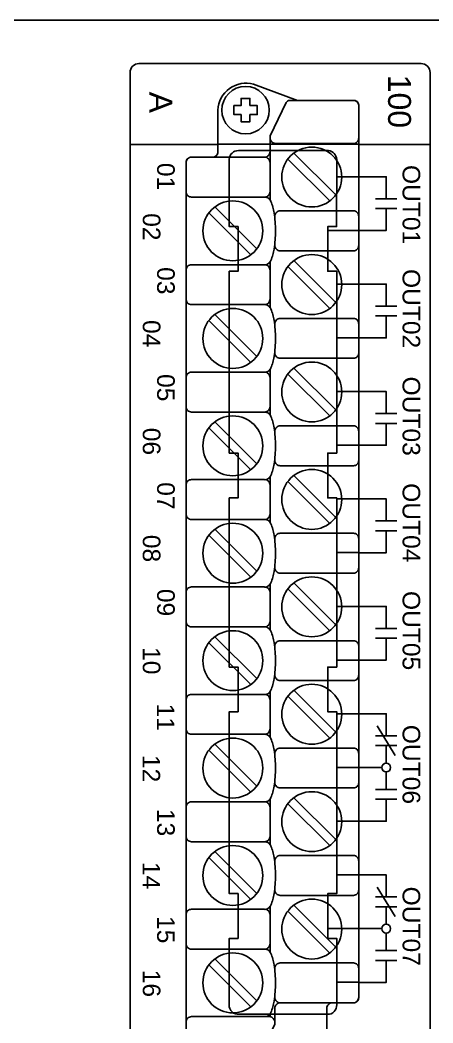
# Model space of a CAD drawing. Extents: x 3 to 47, y 1 to 34.4.
# Drawn here: x 12.82 to 15.12, y 14.26 to 19.86 of the extents above; entities that cross this region are included whole.
import ezdxf

# ---------------------------------------------------------------- set-up
doc = ezdxf.new("R2010")
doc.units = 0
doc.header["$MEASUREMENT"] = 0
for name, color, linetype in [('2_1__X__NONE', 7, 'CONTINUOUS'), ('2_2__8___7__12_VDC_INPUTS_', 7, 'CONTINUOUS'), ('2_3__A___2__125_VDC____5__', 7, 'CONTINUOUS'), ('2_4__B___2__48_VDC____5__1', 7, 'CONTINUOUS'), ('2_5__C___2__220_VDC____5__', 7, 'CONTINUOUS'), ('5_0____DWG', 7, 'CONTINUOUS')]:
    doc.layers.add(name, color=color, linetype=linetype)
doc.styles.add('ARIAL', font='arial.ttf')

msp = doc.modelspace()

# ---------------------------------------------------------------- linework, layer by layer
at = {"layer": '2_1__X__NONE'}
for points in [[(13.9239, 19.1696), (14.7099, 19.1696)], [(14.7099, 18.9887), (14.5865, 18.9887)], [(14.5362, 18.6887), (14.7099, 18.6887)], [(14.7099, 18.3887), (14.5865, 18.3887)], [(14.7099, 18.0887), (14.5865, 18.0887)], [(14.7099, 17.7887), (14.5865, 17.7887)], [(14.7099, 17.4887), (14.5865, 17.4887)], [(14.7099, 17.1887), (14.5865, 17.1887)], [(14.7099, 16.8887), (14.5865, 16.8887)], [(14.7099, 16.5887), (14.5865, 16.5887)], [(14.7099, 16.2887), (14.5865, 16.2887)], [(14.7099, 15.9887), (14.5865, 15.9887)], [(14.7099, 15.6886), (14.5865, 15.6886)], [(14.7099, 15.3887), (14.5865, 15.3887)], [(14.7099, 15.0887), (14.5865, 15.0887)], [(14.5362, 14.7887), (14.7098, 14.7887)], [(14.7099, 14.4887), (14.5865, 14.4887)]]:
    msp.add_lwpolyline(points, dxfattribs=at)
msp.add_lwpolyline([(14.038, 19.1344), (14.5399, 19.1343, -0.385662), (14.5864, 19.085), (14.5863, 18.7102), (14.5363, 18.7102), (14.5362, 18.4602), (14.5865, 18.4601), (14.5865, 17.4446), (14.5362, 17.4446), (14.5362, 17.1944), (14.5865, 17.1944), (14.5865, 16.2498), (14.5362, 16.2498), (14.5362, 15.9996), (14.5864, 15.9996), (14.5865, 14.984), (14.5362, 14.984), (14.5362, 14.734), (14.5865, 14.734), (14.5865, 14.3631, -0.439503), (14.5345, 14.3098), (14.0429, 14.3098, -0.46288), (13.9863, 14.3632), (13.9863, 14.734), (14.036, 14.734), (14.036, 14.984), (13.9864, 14.984), (13.9863, 15.9996), (14.0359, 15.9996), (14.0359, 16.2498), (13.9863, 16.2498), (13.9863, 17.1944), (14.036, 17.1944), (14.036, 17.4446), (13.9863, 17.4446), (13.9863, 18.4602), (14.036, 18.4602), (14.036, 18.7102), (13.9863, 18.7102), (13.9864, 19.0863, -0.406493)], format="xyb", close=True, dxfattribs=at)
at = {"layer": '2_2__8___7__12_VDC_INPUTS_'}
for points in [[(13.7755, 19.0976, 0.414213), (13.7455, 19.0676), (13.7454, 14.0858, 0.414214), (13.7754, 14.0558), (14.0885, 14.0558), (14.3332, 13.9649, 0.480048), (14.5314, 14.1099), (14.5314, 14.3441, -0.414214), (14.5614, 14.3741), (14.6796, 14.3741, 0.414212), (14.7096, 14.4041), (14.7096, 14.4041), (14.7097, 19.3852, 0.414215), (14.6797, 19.4152), (14.3668, 19.4151), (14.122, 19.506, 0.47859), (13.9235, 19.361), (13.9235, 19.1276, -0.414214), (13.8935, 19.0976)], [(14.2142, 18.8582), (14.2142, 19.2164), (14.304, 19.4023, -0.241986), (14.3239, 19.4151), (14.6796, 19.4152, -0.422157), (14.7095, 19.3885), (14.7096, 19.2042, -0.414214), (14.6796, 19.1742), (14.2425, 19.1742, -0.390527), (14.2142, 19.2042)], [(14.2142, 19.1276, -0.414214), (14.1842, 19.0976)], [(14.2142, 18.9047, -0.414214), (14.1842, 18.8747), (13.7755, 18.8747, -0.414214), (13.7455, 18.9047), (13.7455, 19.0676, -0.414214), (13.7755, 19.0976), (14.1842, 19.0976, -0.414214), (14.2142, 19.0676)], [(14.1842, 18.4968, 0.191033), (14.2081, 18.5053, 0.081668), (14.2183, 18.521, 0.0591), (14.2376, 18.5847, 0.034646), (14.2447, 18.6862, 0.03436), (14.2376, 18.7869, 0.0591), (14.2183, 18.8506, 0.081668), (14.2081, 18.8662, 0.191033), (14.1842, 18.8747)], [(14.2409, 18.7599), (14.2409, 18.7677, -0.414214), (14.2709, 18.7977), (14.6796, 18.7977, -0.414214), (14.7096, 18.7677), (14.7096, 18.6049, -0.414214), (14.6796, 18.5749), (14.2709, 18.5749, -0.414214), (14.2409, 18.6049), (14.2409, 18.6117)], [(14.2142, 18.304, -0.414214), (14.1842, 18.274), (13.7755, 18.274, -0.414214), (13.7455, 18.304), (13.7455, 18.4668, -0.414214), (13.7755, 18.4968), (14.1842, 18.4968, -0.414214), (14.2142, 18.4668)], [(14.1842, 17.8961, 0.191033), (14.2081, 17.9046, 0.081668), (14.2183, 17.9202, 0.0591), (14.2376, 17.9839, 0.034646), (14.2447, 18.0854, 0.03436), (14.2376, 18.1861, 0.0591), (14.2183, 18.2498, 0.081668), (14.2081, 18.2655, 0.191033), (14.1842, 18.274)], [(14.2409, 18.1591), (14.2409, 18.167, -0.414214), (14.2709, 18.197), (14.6796, 18.197, -0.414214), (14.7096, 18.167), (14.7096, 18.0041, -0.414214), (14.6796, 17.9741), (14.2709, 17.9741, -0.414214), (14.2409, 18.0041), (14.2409, 18.011)], [(14.2142, 17.704, -0.414214), (14.1842, 17.674), (13.7755, 17.674, -0.414214), (13.7455, 17.704), (13.7455, 17.8668, -0.414214), (13.7755, 17.8968), (14.1842, 17.8968, -0.414214), (14.2142, 17.8668)], [(14.1842, 17.2961, 0.191033), (14.2081, 17.3046, 0.081668), (14.2183, 17.3202, 0.0591), (14.2376, 17.3839, 0.034646), (14.2447, 17.4854, 0.03436), (14.2376, 17.5861, 0.0591), (14.2183, 17.6498, 0.081668), (14.2081, 17.6655, 0.191033), (14.1842, 17.674)], [(14.2409, 17.5591), (14.2409, 17.567, -0.414214), (14.2709, 17.597), (14.6796, 17.597, -0.414214), (14.7096, 17.567), (14.7096, 17.4041, -0.414214), (14.6796, 17.3741), (14.2709, 17.3741, -0.414214), (14.2409, 17.4041), (14.2409, 17.4109)], [(14.2142, 17.104, -0.414214), (14.1842, 17.074), (13.7755, 17.074, -0.414214), (13.7455, 17.104), (13.7455, 17.2668, -0.414214), (13.7755, 17.2968), (14.1842, 17.2968, -0.414214), (14.2142, 17.2668)], [(14.1842, 16.6961, 0.191033), (14.2081, 16.7046, 0.081668), (14.2183, 16.7202, 0.0591), (14.2376, 16.7839, 0.034646), (14.2447, 16.8854, 0.03436), (14.2376, 16.9861, 0.0591), (14.2183, 17.0498, 0.081668), (14.2081, 17.0655, 0.191033), (14.1842, 17.074)], [(14.2409, 16.9591), (14.2409, 16.967, -0.414214), (14.2709, 16.997), (14.6796, 16.997, -0.414214), (14.7096, 16.967), (14.7096, 16.8041, -0.414214), (14.6796, 16.7741), (14.2709, 16.7741, -0.414214), (14.2409, 16.8041), (14.2409, 16.8109)], [(14.2142, 16.504, -0.414214), (14.1842, 16.474), (13.7755, 16.474, -0.414214), (13.7455, 16.504), (13.7455, 16.6668, -0.414214), (13.7755, 16.6968), (14.1842, 16.6968, -0.414214), (14.2142, 16.6668)], [(14.1842, 16.096, 0.191033), (14.2081, 16.1046, 0.081668), (14.2183, 16.1202, 0.0591), (14.2376, 16.1839, 0.034646), (14.2447, 16.2854, 0.03436), (14.2376, 16.3861, 0.0591), (14.2183, 16.4498, 0.081668), (14.2081, 16.4655, 0.191033), (14.1842, 16.474)], [(14.2409, 16.3591), (14.2409, 16.367, -0.414214), (14.2709, 16.397), (14.6796, 16.397, -0.414214), (14.7096, 16.367), (14.7096, 16.2041, -0.414214), (14.6796, 16.1741), (14.2709, 16.1741, -0.414214), (14.2409, 16.2041), (14.2409, 16.2109)], [(14.2142, 15.904, -0.414214), (14.1842, 15.874), (13.7755, 15.874, -0.414214), (13.7455, 15.904), (13.7455, 16.0668, -0.414214), (13.7755, 16.0968), (14.1842, 16.0968, -0.414214), (14.2142, 16.0668)], [(14.1842, 15.496, 0.191033), (14.2081, 15.5046, 0.081668), (14.2183, 15.5202, 0.0591), (14.2376, 15.5839, 0.034646), (14.2447, 15.6854, 0.03436), (14.2376, 15.7861, 0.0591), (14.2183, 15.8498, 0.081668), (14.2081, 15.8654, 0.191033), (14.1842, 15.874)], [(14.2409, 15.7591), (14.2409, 15.767, -0.414214), (14.2709, 15.797), (14.6796, 15.797, -0.414214), (14.7096, 15.767), (14.7096, 15.6041, -0.414214), (14.6796, 15.5741), (14.2709, 15.5741, -0.414214), (14.2409, 15.6041), (14.2409, 15.6109)], [(14.2142, 15.304, -0.414214), (14.1842, 15.274), (13.7755, 15.274, -0.414214), (13.7455, 15.304), (13.7455, 15.4668, -0.414214), (13.7755, 15.4968), (14.1842, 15.4968, -0.414214), (14.2142, 15.4668)], [(14.1842, 14.896, 0.191033), (14.2081, 14.9046, 0.081668), (14.2183, 14.9202, 0.0591), (14.2376, 14.9839, 0.034646), (14.2447, 15.0854, 0.03436), (14.2376, 15.1861, 0.0591), (14.2183, 15.2498, 0.081668), (14.2081, 15.2654, 0.191033), (14.1842, 15.274)], [(14.2409, 15.1591), (14.2409, 15.167, -0.414214), (14.2709, 15.197), (14.6796, 15.197, -0.414214), (14.7096, 15.167), (14.7096, 15.0041, -0.414214), (14.6796, 14.9741), (14.2709, 14.9741, -0.414214), (14.2409, 15.0041), (14.2409, 15.0109)], [(14.2142, 14.704, -0.414214), (14.1842, 14.674), (13.7755, 14.674, -0.414214), (13.7455, 14.704), (13.7455, 14.8668, -0.414214), (13.7755, 14.8968), (14.1842, 14.8968, -0.414214), (14.2142, 14.8668)], [(14.1927, 14.2968, 0.127742), (14.2081, 14.3045, 0.081668), (14.2183, 14.3202, 0.0591), (14.2376, 14.3839, 0.034646), (14.2447, 14.4854, 0.03436), (14.2376, 14.5861, 0.0591), (14.2183, 14.6498, 0.081668), (14.2081, 14.6654, 0.191033), (14.1842, 14.6739)], [(14.2409, 14.5591), (14.2409, 14.5669, -0.414214), (14.2709, 14.5969), (14.6796, 14.5969, -0.414214), (14.7096, 14.5669), (14.7096, 14.4041, -0.414214), (14.6796, 14.3741), (14.2709, 14.3741, -0.414214), (14.2409, 14.4041), (14.2409, 14.4109)], [(14.2408, 14.2668), (14.2407, 14.3441, -0.414214), (14.2707, 14.3741)]]:
    msp.add_lwpolyline(points, format="xyb", dxfattribs=at)
msp.add_lwpolyline([(14.1024, 19.3855), (14.1427, 19.3855), (14.1427, 19.3356), (14.1024, 19.3356), (14.1024, 19.2955), (14.0525, 19.2955), (14.0525, 19.3356), (14.0125, 19.3356), (14.0125, 19.3855), (14.0525, 19.3855), (14.0525, 19.4257), (14.1024, 19.4257)], close=True, dxfattribs=at)
for points in [[(14.5813, 18.8865), (14.3471, 19.1206)], [(14.5478, 18.853), (14.3137, 19.0872)], [(14.1068, 18.5524), (13.8727, 18.7866)], [(14.1403, 18.5858), (13.9061, 18.82)], [(14.2142, 18.2575), (14.2142, 18.5134)], [(14.5813, 18.2857), (14.3471, 18.5199)], [(14.5478, 18.2523), (14.3137, 18.4865)], [(14.1403, 17.9851), (13.9061, 18.2192)], [(14.1068, 17.9516), (13.8727, 18.1858)], [(14.2142, 17.9126), (14.2142, 17.6575)], [(14.5478, 17.6523), (14.3137, 17.8865)], [(14.5813, 17.6857), (14.3471, 17.9199)], [(14.1403, 17.385), (13.9061, 17.6192)], [(14.1068, 17.3516), (13.8727, 17.5858)], [(14.2142, 17.3126), (14.2142, 17.0574)], [(14.5813, 17.0857), (14.3471, 17.3199)], [(14.5478, 17.0523), (14.3137, 17.2864)], [(14.1068, 16.7516), (13.8727, 16.9858)], [(14.1403, 16.785), (13.9061, 17.0192)], [(14.2142, 16.7126), (14.2142, 16.4574)], [(14.5813, 16.4857), (14.3471, 16.7199)], [(14.5478, 16.4523), (14.3137, 16.6864)], [(14.1403, 16.185), (13.9061, 16.4192)], [(14.1068, 16.1516), (13.8727, 16.3858)], [(14.2142, 16.1126), (14.2142, 15.8574)], [(14.5478, 15.8523), (14.3137, 16.0864)], [(14.5813, 15.8857), (14.3471, 16.1199)], [(14.1403, 15.585), (13.9061, 15.8192)], [(14.1068, 15.5516), (13.8727, 15.7858)], [(14.5813, 15.2857), (14.3471, 15.5199)], [(14.2142, 15.5126), (14.2142, 15.2574)], [(14.5478, 15.2523), (14.3137, 15.4864)], [(14.1068, 14.9516), (13.8727, 15.1858)], [(14.1403, 14.985), (13.9061, 15.2192)], [(14.2142, 14.9126), (14.2142, 14.6574)], [(14.5813, 14.6857), (14.3471, 14.9199)], [(14.5478, 14.6523), (14.3137, 14.8864)], [(14.1068, 14.3516), (13.8727, 14.5858)], [(14.1403, 14.385), (13.9061, 14.6192)], [(14.2149, 14.2965), (14.2149, 14.3136)]]:
    msp.add_lwpolyline(points, dxfattribs=at)
msp.add_lwpolyline([(13.7456, 14.0824), (13.7454, 14.2668, -0.414214), (13.7754, 14.2968), (14.2125, 14.2968, -0.390527), (14.2408, 14.2668), (14.2408, 14.2545), (14.1511, 14.0686, -0.241514), (14.1311, 14.0558), (13.7754, 14.0558, -0.422157)], format="xyb", close=True, dxfattribs=at)
for centre, radius in [((14.0776, 19.3606), 0.1324), ((14.4475, 18.9868), 0.1673), ((14.0065, 18.6862), 0.1673), ((14.4475, 18.3861), 0.1673), ((14.0065, 18.0854), 0.1673), ((14.4475, 17.7861), 0.1673), ((14.0065, 17.4854), 0.1673), ((14.4475, 17.1861), 0.1673), ((14.0065, 16.8854), 0.1673), ((14.4475, 16.5861), 0.1673), ((14.0065, 16.2854), 0.1673), ((14.4475, 15.9861), 0.1673), ((14.0065, 15.6854), 0.1673), ((14.4475, 15.3861), 0.1673), ((14.0065, 15.0854), 0.1673), ((14.4475, 14.7861), 0.1673), ((14.0065, 14.4854), 0.1673)]:
    msp.add_circle(centre, radius, dxfattribs=at)
at = {"layer": '2_3__A___2__125_VDC____5__'}
for points in [[(13.7755, 19.0976, 0.414213), (13.7455, 19.0676), (13.7454, 14.0858, 0.414214), (13.7754, 14.0558), (14.0885, 14.0558), (14.3332, 13.9649, 0.480048), (14.5314, 14.1099), (14.5314, 14.3441, -0.414214), (14.5614, 14.3741), (14.6796, 14.3741, 0.414212), (14.7096, 14.4041), (14.7096, 14.4041), (14.7097, 19.3852, 0.414215), (14.6797, 19.4152), (14.3668, 19.4151), (14.122, 19.506, 0.47859), (13.9235, 19.361), (13.9235, 19.1276, -0.414214), (13.8935, 19.0976)], [(14.2142, 18.8582), (14.2142, 19.2164), (14.304, 19.4023, -0.241986), (14.3239, 19.4151), (14.6796, 19.4152, -0.422157), (14.7095, 19.3885), (14.7096, 19.2042, -0.414214), (14.6796, 19.1742), (14.2425, 19.1742, -0.390527), (14.2142, 19.2042)], [(14.2142, 19.1276, -0.414214), (14.1842, 19.0976)], [(14.2142, 18.9047, -0.414214), (14.1842, 18.8747), (13.7755, 18.8747, -0.414214), (13.7455, 18.9047), (13.7455, 19.0676, -0.414214), (13.7755, 19.0976), (14.1842, 19.0976, -0.414214), (14.2142, 19.0676)], [(14.1842, 18.4968, 0.191033), (14.2081, 18.5053, 0.081668), (14.2183, 18.521, 0.0591), (14.2376, 18.5847, 0.034646), (14.2447, 18.6862, 0.03436), (14.2376, 18.7869, 0.0591), (14.2183, 18.8506, 0.081668), (14.2081, 18.8662, 0.191033), (14.1842, 18.8747)], [(14.2409, 18.7599), (14.2409, 18.7677, -0.414214), (14.2709, 18.7977), (14.6796, 18.7977, -0.414214), (14.7096, 18.7677), (14.7096, 18.6049, -0.414214), (14.6796, 18.5749), (14.2709, 18.5749, -0.414214), (14.2409, 18.6049), (14.2409, 18.6117)], [(14.2142, 18.304, -0.414214), (14.1842, 18.274), (13.7755, 18.274, -0.414214), (13.7455, 18.304), (13.7455, 18.4668, -0.414214), (13.7755, 18.4968), (14.1842, 18.4968, -0.414214), (14.2142, 18.4668)], [(14.1842, 17.8961, 0.191033), (14.2081, 17.9046, 0.081668), (14.2183, 17.9202, 0.0591), (14.2376, 17.9839, 0.034646), (14.2447, 18.0854, 0.03436), (14.2376, 18.1861, 0.0591), (14.2183, 18.2498, 0.081668), (14.2081, 18.2655, 0.191033), (14.1842, 18.274)], [(14.2409, 18.1591), (14.2409, 18.167, -0.414214), (14.2709, 18.197), (14.6796, 18.197, -0.414214), (14.7096, 18.167), (14.7096, 18.0041, -0.414214), (14.6796, 17.9741), (14.2709, 17.9741, -0.414214), (14.2409, 18.0041), (14.2409, 18.011)], [(14.2142, 17.704, -0.414214), (14.1842, 17.674), (13.7755, 17.674, -0.414214), (13.7455, 17.704), (13.7455, 17.8668, -0.414214), (13.7755, 17.8968), (14.1842, 17.8968, -0.414214), (14.2142, 17.8668)], [(14.1842, 17.2961, 0.191033), (14.2081, 17.3046, 0.081668), (14.2183, 17.3202, 0.0591), (14.2376, 17.3839, 0.034646), (14.2447, 17.4854, 0.03436), (14.2376, 17.5861, 0.0591), (14.2183, 17.6498, 0.081668), (14.2081, 17.6655, 0.191033), (14.1842, 17.674)], [(14.2409, 17.5591), (14.2409, 17.567, -0.414214), (14.2709, 17.597), (14.6796, 17.597, -0.414214), (14.7096, 17.567), (14.7096, 17.4041, -0.414214), (14.6796, 17.3741), (14.2709, 17.3741, -0.414214), (14.2409, 17.4041), (14.2409, 17.4109)], [(14.2142, 17.104, -0.414214), (14.1842, 17.074), (13.7755, 17.074, -0.414214), (13.7455, 17.104), (13.7455, 17.2668, -0.414214), (13.7755, 17.2968), (14.1842, 17.2968, -0.414214), (14.2142, 17.2668)], [(14.1842, 16.6961, 0.191033), (14.2081, 16.7046, 0.081668), (14.2183, 16.7202, 0.0591), (14.2376, 16.7839, 0.034646), (14.2447, 16.8854, 0.03436), (14.2376, 16.9861, 0.0591), (14.2183, 17.0498, 0.081668), (14.2081, 17.0655, 0.191033), (14.1842, 17.074)], [(14.2409, 16.9591), (14.2409, 16.967, -0.414214), (14.2709, 16.997), (14.6796, 16.997, -0.414214), (14.7096, 16.967), (14.7096, 16.8041, -0.414214), (14.6796, 16.7741), (14.2709, 16.7741, -0.414214), (14.2409, 16.8041), (14.2409, 16.8109)], [(14.2142, 16.504, -0.414214), (14.1842, 16.474), (13.7755, 16.474, -0.414214), (13.7455, 16.504), (13.7455, 16.6668, -0.414214), (13.7755, 16.6968), (14.1842, 16.6968, -0.414214), (14.2142, 16.6668)], [(14.1842, 16.096, 0.191033), (14.2081, 16.1046, 0.081668), (14.2183, 16.1202, 0.0591), (14.2376, 16.1839, 0.034646), (14.2447, 16.2854, 0.03436), (14.2376, 16.3861, 0.0591), (14.2183, 16.4498, 0.081668), (14.2081, 16.4655, 0.191033), (14.1842, 16.474)], [(14.2409, 16.3591), (14.2409, 16.367, -0.414214), (14.2709, 16.397), (14.6796, 16.397, -0.414214), (14.7096, 16.367), (14.7096, 16.2041, -0.414214), (14.6796, 16.1741), (14.2709, 16.1741, -0.414214), (14.2409, 16.2041), (14.2409, 16.2109)], [(14.2142, 15.904, -0.414214), (14.1842, 15.874), (13.7755, 15.874, -0.414214), (13.7455, 15.904), (13.7455, 16.0668, -0.414214), (13.7755, 16.0968), (14.1842, 16.0968, -0.414214), (14.2142, 16.0668)], [(14.1842, 15.496, 0.191033), (14.2081, 15.5046, 0.081668), (14.2183, 15.5202, 0.0591), (14.2376, 15.5839, 0.034646), (14.2447, 15.6854, 0.03436), (14.2376, 15.7861, 0.0591), (14.2183, 15.8498, 0.081668), (14.2081, 15.8654, 0.191033), (14.1842, 15.874)], [(14.2409, 15.7591), (14.2409, 15.767, -0.414214), (14.2709, 15.797), (14.6796, 15.797, -0.414214), (14.7096, 15.767), (14.7096, 15.6041, -0.414214), (14.6796, 15.5741), (14.2709, 15.5741, -0.414214), (14.2409, 15.6041), (14.2409, 15.6109)], [(14.2142, 15.304, -0.414214), (14.1842, 15.274), (13.7755, 15.274, -0.414214), (13.7455, 15.304), (13.7455, 15.4668, -0.414214), (13.7755, 15.4968), (14.1842, 15.4968, -0.414214), (14.2142, 15.4668)], [(14.1842, 14.896, 0.191033), (14.2081, 14.9046, 0.081668), (14.2183, 14.9202, 0.0591), (14.2376, 14.9839, 0.034646), (14.2447, 15.0854, 0.03436), (14.2376, 15.1861, 0.0591), (14.2183, 15.2498, 0.081668), (14.2081, 15.2654, 0.191033), (14.1842, 15.274)], [(14.2409, 15.1591), (14.2409, 15.167, -0.414214), (14.2709, 15.197), (14.6796, 15.197, -0.414214), (14.7096, 15.167), (14.7096, 15.0041, -0.414214), (14.6796, 14.9741), (14.2709, 14.9741, -0.414214), (14.2409, 15.0041), (14.2409, 15.0109)], [(14.2142, 14.704, -0.414214), (14.1842, 14.674), (13.7755, 14.674, -0.414214), (13.7455, 14.704), (13.7455, 14.8668, -0.414214), (13.7755, 14.8968), (14.1842, 14.8968, -0.414214), (14.2142, 14.8668)], [(14.1927, 14.2968, 0.127742), (14.2081, 14.3045, 0.081668), (14.2183, 14.3202, 0.0591), (14.2376, 14.3839, 0.034646), (14.2447, 14.4854, 0.03436), (14.2376, 14.5861, 0.0591), (14.2183, 14.6498, 0.081668), (14.2081, 14.6654, 0.191033), (14.1842, 14.6739)], [(14.2409, 14.5591), (14.2409, 14.5669, -0.414214), (14.2709, 14.5969), (14.6796, 14.5969, -0.414214), (14.7096, 14.5669), (14.7096, 14.4041, -0.414214), (14.6796, 14.3741), (14.2709, 14.3741, -0.414214), (14.2409, 14.4041), (14.2409, 14.4109)], [(14.2408, 14.2668), (14.2407, 14.3441, -0.414214), (14.2707, 14.3741)]]:
    msp.add_lwpolyline(points, format="xyb", dxfattribs=at)
msp.add_lwpolyline([(14.1024, 19.3855), (14.1427, 19.3855), (14.1427, 19.3356), (14.1024, 19.3356), (14.1024, 19.2955), (14.0525, 19.2955), (14.0525, 19.3356), (14.0125, 19.3356), (14.0125, 19.3855), (14.0525, 19.3855), (14.0525, 19.4257), (14.1024, 19.4257)], close=True, dxfattribs=at)
for points in [[(14.5813, 18.8865), (14.3471, 19.1206)], [(14.5478, 18.853), (14.3137, 19.0872)], [(14.1068, 18.5524), (13.8727, 18.7866)], [(14.1403, 18.5858), (13.9061, 18.82)], [(14.2142, 18.2575), (14.2142, 18.5134)], [(14.5813, 18.2857), (14.3471, 18.5199)], [(14.5478, 18.2523), (14.3137, 18.4865)], [(14.1403, 17.9851), (13.9061, 18.2192)], [(14.1068, 17.9516), (13.8727, 18.1858)], [(14.2142, 17.9126), (14.2142, 17.6575)], [(14.5478, 17.6523), (14.3137, 17.8865)], [(14.5813, 17.6857), (14.3471, 17.9199)], [(14.1403, 17.385), (13.9061, 17.6192)], [(14.1068, 17.3516), (13.8727, 17.5858)], [(14.2142, 17.3126), (14.2142, 17.0574)], [(14.5813, 17.0857), (14.3471, 17.3199)], [(14.5478, 17.0523), (14.3137, 17.2864)], [(14.1068, 16.7516), (13.8727, 16.9858)], [(14.1403, 16.785), (13.9061, 17.0192)], [(14.2142, 16.7126), (14.2142, 16.4574)], [(14.5813, 16.4857), (14.3471, 16.7199)], [(14.5478, 16.4523), (14.3137, 16.6864)], [(14.1403, 16.185), (13.9061, 16.4192)], [(14.1068, 16.1516), (13.8727, 16.3858)], [(14.2142, 16.1126), (14.2142, 15.8574)], [(14.5478, 15.8523), (14.3137, 16.0864)], [(14.5813, 15.8857), (14.3471, 16.1199)], [(14.1403, 15.585), (13.9061, 15.8192)], [(14.1068, 15.5516), (13.8727, 15.7858)], [(14.5813, 15.2857), (14.3471, 15.5199)], [(14.2142, 15.5126), (14.2142, 15.2574)], [(14.5478, 15.2523), (14.3137, 15.4864)], [(14.1068, 14.9516), (13.8727, 15.1858)], [(14.1403, 14.985), (13.9061, 15.2192)], [(14.2142, 14.9126), (14.2142, 14.6574)], [(14.5813, 14.6857), (14.3471, 14.9199)], [(14.5478, 14.6523), (14.3137, 14.8864)], [(14.1068, 14.3516), (13.8727, 14.5858)], [(14.1403, 14.385), (13.9061, 14.6192)], [(14.2149, 14.2965), (14.2149, 14.3136)]]:
    msp.add_lwpolyline(points, dxfattribs=at)
msp.add_lwpolyline([(13.7456, 14.0824), (13.7454, 14.2668, -0.414214), (13.7754, 14.2968), (14.2125, 14.2968, -0.390527), (14.2408, 14.2668), (14.2408, 14.2545), (14.1511, 14.0686, -0.241514), (14.1311, 14.0558), (13.7754, 14.0558, -0.422157)], format="xyb", close=True, dxfattribs=at)
for centre, radius in [((14.0776, 19.3606), 0.1324), ((14.4475, 18.9868), 0.1673), ((14.0065, 18.6862), 0.1673), ((14.4475, 18.3861), 0.1673), ((14.0065, 18.0854), 0.1673), ((14.4475, 17.7861), 0.1673), ((14.0065, 17.4854), 0.1673), ((14.4475, 17.1861), 0.1673), ((14.0065, 16.8854), 0.1673), ((14.4475, 16.5861), 0.1673), ((14.0065, 16.2854), 0.1673), ((14.4475, 15.9861), 0.1673), ((14.0065, 15.6854), 0.1673), ((14.4475, 15.3861), 0.1673), ((14.0065, 15.0854), 0.1673), ((14.4475, 14.7861), 0.1673), ((14.0065, 14.4854), 0.1673)]:
    msp.add_circle(centre, radius, dxfattribs=at)
at = {"layer": '2_4__B___2__48_VDC____5__1'}
for points in [[(13.7755, 19.0976, 0.414213), (13.7455, 19.0676), (13.7454, 14.0858, 0.414214), (13.7754, 14.0558), (14.0885, 14.0558), (14.3332, 13.9649, 0.480048), (14.5314, 14.1099), (14.5314, 14.3441, -0.414214), (14.5614, 14.3741), (14.6796, 14.3741, 0.414212), (14.7096, 14.4041), (14.7096, 14.4041), (14.7097, 19.3852, 0.414215), (14.6797, 19.4152), (14.3668, 19.4151), (14.122, 19.506, 0.47859), (13.9235, 19.361), (13.9235, 19.1276, -0.414214), (13.8935, 19.0976)], [(14.2142, 18.8582), (14.2142, 19.2164), (14.304, 19.4023, -0.241986), (14.3239, 19.4151), (14.6796, 19.4152, -0.422157), (14.7095, 19.3885), (14.7096, 19.2042, -0.414214), (14.6796, 19.1742), (14.2425, 19.1742, -0.390527), (14.2142, 19.2042)], [(14.2142, 19.1276, -0.414214), (14.1842, 19.0976)], [(14.2142, 18.9047, -0.414214), (14.1842, 18.8747), (13.7755, 18.8747, -0.414214), (13.7455, 18.9047), (13.7455, 19.0676, -0.414214), (13.7755, 19.0976), (14.1842, 19.0976, -0.414214), (14.2142, 19.0676)], [(14.1842, 18.4968, 0.191033), (14.2081, 18.5053, 0.081668), (14.2183, 18.521, 0.0591), (14.2376, 18.5847, 0.034646), (14.2447, 18.6862, 0.03436), (14.2376, 18.7869, 0.0591), (14.2183, 18.8506, 0.081668), (14.2081, 18.8662, 0.191033), (14.1842, 18.8747)], [(14.2409, 18.7599), (14.2409, 18.7677, -0.414214), (14.2709, 18.7977), (14.6796, 18.7977, -0.414214), (14.7096, 18.7677), (14.7096, 18.6049, -0.414214), (14.6796, 18.5749), (14.2709, 18.5749, -0.414214), (14.2409, 18.6049), (14.2409, 18.6117)], [(14.2142, 18.304, -0.414214), (14.1842, 18.274), (13.7755, 18.274, -0.414214), (13.7455, 18.304), (13.7455, 18.4668, -0.414214), (13.7755, 18.4968), (14.1842, 18.4968, -0.414214), (14.2142, 18.4668)], [(14.1842, 17.8961, 0.191033), (14.2081, 17.9046, 0.081668), (14.2183, 17.9202, 0.0591), (14.2376, 17.9839, 0.034646), (14.2447, 18.0854, 0.03436), (14.2376, 18.1861, 0.0591), (14.2183, 18.2498, 0.081668), (14.2081, 18.2655, 0.191033), (14.1842, 18.274)], [(14.2409, 18.1591), (14.2409, 18.167, -0.414214), (14.2709, 18.197), (14.6796, 18.197, -0.414214), (14.7096, 18.167), (14.7096, 18.0041, -0.414214), (14.6796, 17.9741), (14.2709, 17.9741, -0.414214), (14.2409, 18.0041), (14.2409, 18.011)], [(14.2142, 17.704, -0.414214), (14.1842, 17.674), (13.7755, 17.674, -0.414214), (13.7455, 17.704), (13.7455, 17.8668, -0.414214), (13.7755, 17.8968), (14.1842, 17.8968, -0.414214), (14.2142, 17.8668)], [(14.1842, 17.2961, 0.191033), (14.2081, 17.3046, 0.081668), (14.2183, 17.3202, 0.0591), (14.2376, 17.3839, 0.034646), (14.2447, 17.4854, 0.03436), (14.2376, 17.5861, 0.0591), (14.2183, 17.6498, 0.081668), (14.2081, 17.6655, 0.191033), (14.1842, 17.674)], [(14.2409, 17.5591), (14.2409, 17.567, -0.414214), (14.2709, 17.597), (14.6796, 17.597, -0.414214), (14.7096, 17.567), (14.7096, 17.4041, -0.414214), (14.6796, 17.3741), (14.2709, 17.3741, -0.414214), (14.2409, 17.4041), (14.2409, 17.4109)], [(14.2142, 17.104, -0.414214), (14.1842, 17.074), (13.7755, 17.074, -0.414214), (13.7455, 17.104), (13.7455, 17.2668, -0.414214), (13.7755, 17.2968), (14.1842, 17.2968, -0.414214), (14.2142, 17.2668)], [(14.1842, 16.6961, 0.191033), (14.2081, 16.7046, 0.081668), (14.2183, 16.7202, 0.0591), (14.2376, 16.7839, 0.034646), (14.2447, 16.8854, 0.03436), (14.2376, 16.9861, 0.0591), (14.2183, 17.0498, 0.081668), (14.2081, 17.0655, 0.191033), (14.1842, 17.074)], [(14.2409, 16.9591), (14.2409, 16.967, -0.414214), (14.2709, 16.997), (14.6796, 16.997, -0.414214), (14.7096, 16.967), (14.7096, 16.8041, -0.414214), (14.6796, 16.7741), (14.2709, 16.7741, -0.414214), (14.2409, 16.8041), (14.2409, 16.8109)], [(14.2142, 16.504, -0.414214), (14.1842, 16.474), (13.7755, 16.474, -0.414214), (13.7455, 16.504), (13.7455, 16.6668, -0.414214), (13.7755, 16.6968), (14.1842, 16.6968, -0.414214), (14.2142, 16.6668)], [(14.1842, 16.096, 0.191033), (14.2081, 16.1046, 0.081668), (14.2183, 16.1202, 0.0591), (14.2376, 16.1839, 0.034646), (14.2447, 16.2854, 0.03436), (14.2376, 16.3861, 0.0591), (14.2183, 16.4498, 0.081668), (14.2081, 16.4655, 0.191033), (14.1842, 16.474)], [(14.2409, 16.3591), (14.2409, 16.367, -0.414214), (14.2709, 16.397), (14.6796, 16.397, -0.414214), (14.7096, 16.367), (14.7096, 16.2041, -0.414214), (14.6796, 16.1741), (14.2709, 16.1741, -0.414214), (14.2409, 16.2041), (14.2409, 16.2109)], [(14.2142, 15.904, -0.414214), (14.1842, 15.874), (13.7755, 15.874, -0.414214), (13.7455, 15.904), (13.7455, 16.0668, -0.414214), (13.7755, 16.0968), (14.1842, 16.0968, -0.414214), (14.2142, 16.0668)], [(14.1842, 15.496, 0.191033), (14.2081, 15.5046, 0.081668), (14.2183, 15.5202, 0.0591), (14.2376, 15.5839, 0.034646), (14.2447, 15.6854, 0.03436), (14.2376, 15.7861, 0.0591), (14.2183, 15.8498, 0.081668), (14.2081, 15.8654, 0.191033), (14.1842, 15.874)], [(14.2409, 15.7591), (14.2409, 15.767, -0.414214), (14.2709, 15.797), (14.6796, 15.797, -0.414214), (14.7096, 15.767), (14.7096, 15.6041, -0.414214), (14.6796, 15.5741), (14.2709, 15.5741, -0.414214), (14.2409, 15.6041), (14.2409, 15.6109)], [(14.2142, 15.304, -0.414214), (14.1842, 15.274), (13.7755, 15.274, -0.414214), (13.7455, 15.304), (13.7455, 15.4668, -0.414214), (13.7755, 15.4968), (14.1842, 15.4968, -0.414214), (14.2142, 15.4668)], [(14.1842, 14.896, 0.191033), (14.2081, 14.9046, 0.081668), (14.2183, 14.9202, 0.0591), (14.2376, 14.9839, 0.034646), (14.2447, 15.0854, 0.03436), (14.2376, 15.1861, 0.0591), (14.2183, 15.2498, 0.081668), (14.2081, 15.2654, 0.191033), (14.1842, 15.274)], [(14.2409, 15.1591), (14.2409, 15.167, -0.414214), (14.2709, 15.197), (14.6796, 15.197, -0.414214), (14.7096, 15.167), (14.7096, 15.0041, -0.414214), (14.6796, 14.9741), (14.2709, 14.9741, -0.414214), (14.2409, 15.0041), (14.2409, 15.0109)], [(14.2142, 14.704, -0.414214), (14.1842, 14.674), (13.7755, 14.674, -0.414214), (13.7455, 14.704), (13.7455, 14.8668, -0.414214), (13.7755, 14.8968), (14.1842, 14.8968, -0.414214), (14.2142, 14.8668)], [(14.1927, 14.2968, 0.127742), (14.2081, 14.3045, 0.081668), (14.2183, 14.3202, 0.0591), (14.2376, 14.3839, 0.034646), (14.2447, 14.4854, 0.03436), (14.2376, 14.5861, 0.0591), (14.2183, 14.6498, 0.081668), (14.2081, 14.6654, 0.191033), (14.1842, 14.6739)], [(14.2409, 14.5591), (14.2409, 14.5669, -0.414214), (14.2709, 14.5969), (14.6796, 14.5969, -0.414214), (14.7096, 14.5669), (14.7096, 14.4041, -0.414214), (14.6796, 14.3741), (14.2709, 14.3741, -0.414214), (14.2409, 14.4041), (14.2409, 14.4109)], [(14.2408, 14.2668), (14.2407, 14.3441, -0.414214), (14.2707, 14.3741)]]:
    msp.add_lwpolyline(points, format="xyb", dxfattribs=at)
msp.add_lwpolyline([(14.1024, 19.3855), (14.1427, 19.3855), (14.1427, 19.3356), (14.1024, 19.3356), (14.1024, 19.2955), (14.0525, 19.2955), (14.0525, 19.3356), (14.0125, 19.3356), (14.0125, 19.3855), (14.0525, 19.3855), (14.0525, 19.4257), (14.1024, 19.4257)], close=True, dxfattribs=at)
for points in [[(14.5813, 18.8865), (14.3471, 19.1206)], [(14.5478, 18.853), (14.3137, 19.0872)], [(14.1068, 18.5524), (13.8727, 18.7866)], [(14.1403, 18.5858), (13.9061, 18.82)], [(14.2142, 18.2575), (14.2142, 18.5134)], [(14.5813, 18.2857), (14.3471, 18.5199)], [(14.5478, 18.2523), (14.3137, 18.4865)], [(14.1403, 17.9851), (13.9061, 18.2192)], [(14.1068, 17.9516), (13.8727, 18.1858)], [(14.2142, 17.9126), (14.2142, 17.6575)], [(14.5478, 17.6523), (14.3137, 17.8865)], [(14.5813, 17.6857), (14.3471, 17.9199)], [(14.1403, 17.385), (13.9061, 17.6192)], [(14.1068, 17.3516), (13.8727, 17.5858)], [(14.2142, 17.3126), (14.2142, 17.0574)], [(14.5813, 17.0857), (14.3471, 17.3199)], [(14.5478, 17.0523), (14.3137, 17.2864)], [(14.1068, 16.7516), (13.8727, 16.9858)], [(14.1403, 16.785), (13.9061, 17.0192)], [(14.2142, 16.7126), (14.2142, 16.4574)], [(14.5813, 16.4857), (14.3471, 16.7199)], [(14.5478, 16.4523), (14.3137, 16.6864)], [(14.1403, 16.185), (13.9061, 16.4192)], [(14.1068, 16.1516), (13.8727, 16.3858)], [(14.2142, 16.1126), (14.2142, 15.8574)], [(14.5478, 15.8523), (14.3137, 16.0864)], [(14.5813, 15.8857), (14.3471, 16.1199)], [(14.1403, 15.585), (13.9061, 15.8192)], [(14.1068, 15.5516), (13.8727, 15.7858)], [(14.5813, 15.2857), (14.3471, 15.5199)], [(14.2142, 15.5126), (14.2142, 15.2574)], [(14.5478, 15.2523), (14.3137, 15.4864)], [(14.1068, 14.9516), (13.8727, 15.1858)], [(14.1403, 14.985), (13.9061, 15.2192)], [(14.2142, 14.9126), (14.2142, 14.6574)], [(14.5813, 14.6857), (14.3471, 14.9199)], [(14.5478, 14.6523), (14.3137, 14.8864)], [(14.1068, 14.3516), (13.8727, 14.5858)], [(14.1403, 14.385), (13.9061, 14.6192)], [(14.2149, 14.2965), (14.2149, 14.3136)]]:
    msp.add_lwpolyline(points, dxfattribs=at)
msp.add_lwpolyline([(13.7456, 14.0824), (13.7454, 14.2668, -0.414214), (13.7754, 14.2968), (14.2125, 14.2968, -0.390527), (14.2408, 14.2668), (14.2408, 14.2545), (14.1511, 14.0686, -0.241514), (14.1311, 14.0558), (13.7754, 14.0558, -0.422157)], format="xyb", close=True, dxfattribs=at)
for centre, radius in [((14.0776, 19.3606), 0.1324), ((14.4475, 18.9868), 0.1673), ((14.0065, 18.6862), 0.1673), ((14.4475, 18.3861), 0.1673), ((14.0065, 18.0854), 0.1673), ((14.4475, 17.7861), 0.1673), ((14.0065, 17.4854), 0.1673), ((14.4475, 17.1861), 0.1673), ((14.0065, 16.8854), 0.1673), ((14.4475, 16.5861), 0.1673), ((14.0065, 16.2854), 0.1673), ((14.4475, 15.9861), 0.1673), ((14.0065, 15.6854), 0.1673), ((14.4475, 15.3861), 0.1673), ((14.0065, 15.0854), 0.1673), ((14.4475, 14.7861), 0.1673), ((14.0065, 14.4854), 0.1673)]:
    msp.add_circle(centre, radius, dxfattribs=at)
at = {"layer": '2_5__C___2__220_VDC____5__'}
for points in [[(13.7755, 19.0976, 0.414213), (13.7455, 19.0676), (13.7454, 14.0858, 0.414214), (13.7754, 14.0558), (14.0885, 14.0558), (14.3332, 13.9649, 0.480048), (14.5314, 14.1099), (14.5314, 14.3441, -0.414214), (14.5614, 14.3741), (14.6796, 14.3741, 0.414212), (14.7096, 14.4041), (14.7096, 14.4041), (14.7097, 19.3852, 0.414215), (14.6797, 19.4152), (14.3668, 19.4151), (14.122, 19.506, 0.47859), (13.9235, 19.361), (13.9235, 19.1276, -0.414214), (13.8935, 19.0976)], [(14.2142, 18.8582), (14.2142, 19.2164), (14.304, 19.4023, -0.241986), (14.3239, 19.4151), (14.6796, 19.4152, -0.422157), (14.7095, 19.3885), (14.7096, 19.2042, -0.414214), (14.6796, 19.1742), (14.2425, 19.1742, -0.390527), (14.2142, 19.2042)], [(14.2142, 19.1276, -0.414214), (14.1842, 19.0976)], [(14.2142, 18.9047, -0.414214), (14.1842, 18.8747), (13.7755, 18.8747, -0.414214), (13.7455, 18.9047), (13.7455, 19.0676, -0.414214), (13.7755, 19.0976), (14.1842, 19.0976, -0.414214), (14.2142, 19.0676)], [(14.1842, 18.4968, 0.191033), (14.2081, 18.5053, 0.081668), (14.2183, 18.521, 0.0591), (14.2376, 18.5847, 0.034646), (14.2447, 18.6862, 0.03436), (14.2376, 18.7869, 0.0591), (14.2183, 18.8506, 0.081668), (14.2081, 18.8662, 0.191033), (14.1842, 18.8747)], [(14.2409, 18.7599), (14.2409, 18.7677, -0.414214), (14.2709, 18.7977), (14.6796, 18.7977, -0.414214), (14.7096, 18.7677), (14.7096, 18.6049, -0.414214), (14.6796, 18.5749), (14.2709, 18.5749, -0.414214), (14.2409, 18.6049), (14.2409, 18.6117)], [(14.2142, 18.304, -0.414214), (14.1842, 18.274), (13.7755, 18.274, -0.414214), (13.7455, 18.304), (13.7455, 18.4668, -0.414214), (13.7755, 18.4968), (14.1842, 18.4968, -0.414214), (14.2142, 18.4668)], [(14.1842, 17.8961, 0.191033), (14.2081, 17.9046, 0.081668), (14.2183, 17.9202, 0.0591), (14.2376, 17.9839, 0.034646), (14.2447, 18.0854, 0.03436), (14.2376, 18.1861, 0.0591), (14.2183, 18.2498, 0.081668), (14.2081, 18.2655, 0.191033), (14.1842, 18.274)], [(14.2409, 18.1591), (14.2409, 18.167, -0.414214), (14.2709, 18.197), (14.6796, 18.197, -0.414214), (14.7096, 18.167), (14.7096, 18.0041, -0.414214), (14.6796, 17.9741), (14.2709, 17.9741, -0.414214), (14.2409, 18.0041), (14.2409, 18.011)], [(14.2142, 17.704, -0.414214), (14.1842, 17.674), (13.7755, 17.674, -0.414214), (13.7455, 17.704), (13.7455, 17.8668, -0.414214), (13.7755, 17.8968), (14.1842, 17.8968, -0.414214), (14.2142, 17.8668)], [(14.1842, 17.2961, 0.191033), (14.2081, 17.3046, 0.081668), (14.2183, 17.3202, 0.0591), (14.2376, 17.3839, 0.034646), (14.2447, 17.4854, 0.03436), (14.2376, 17.5861, 0.0591), (14.2183, 17.6498, 0.081668), (14.2081, 17.6655, 0.191033), (14.1842, 17.674)], [(14.2409, 17.5591), (14.2409, 17.567, -0.414214), (14.2709, 17.597), (14.6796, 17.597, -0.414214), (14.7096, 17.567), (14.7096, 17.4041, -0.414214), (14.6796, 17.3741), (14.2709, 17.3741, -0.414214), (14.2409, 17.4041), (14.2409, 17.4109)], [(14.2142, 17.104, -0.414214), (14.1842, 17.074), (13.7755, 17.074, -0.414214), (13.7455, 17.104), (13.7455, 17.2668, -0.414214), (13.7755, 17.2968), (14.1842, 17.2968, -0.414214), (14.2142, 17.2668)], [(14.1842, 16.6961, 0.191033), (14.2081, 16.7046, 0.081668), (14.2183, 16.7202, 0.0591), (14.2376, 16.7839, 0.034646), (14.2447, 16.8854, 0.03436), (14.2376, 16.9861, 0.0591), (14.2183, 17.0498, 0.081668), (14.2081, 17.0655, 0.191033), (14.1842, 17.074)], [(14.2409, 16.9591), (14.2409, 16.967, -0.414214), (14.2709, 16.997), (14.6796, 16.997, -0.414214), (14.7096, 16.967), (14.7096, 16.8041, -0.414214), (14.6796, 16.7741), (14.2709, 16.7741, -0.414214), (14.2409, 16.8041), (14.2409, 16.8109)], [(14.2142, 16.504, -0.414214), (14.1842, 16.474), (13.7755, 16.474, -0.414214), (13.7455, 16.504), (13.7455, 16.6668, -0.414214), (13.7755, 16.6968), (14.1842, 16.6968, -0.414214), (14.2142, 16.6668)], [(14.1842, 16.096, 0.191033), (14.2081, 16.1046, 0.081668), (14.2183, 16.1202, 0.0591), (14.2376, 16.1839, 0.034646), (14.2447, 16.2854, 0.03436), (14.2376, 16.3861, 0.0591), (14.2183, 16.4498, 0.081668), (14.2081, 16.4655, 0.191033), (14.1842, 16.474)], [(14.2409, 16.3591), (14.2409, 16.367, -0.414214), (14.2709, 16.397), (14.6796, 16.397, -0.414214), (14.7096, 16.367), (14.7096, 16.2041, -0.414214), (14.6796, 16.1741), (14.2709, 16.1741, -0.414214), (14.2409, 16.2041), (14.2409, 16.2109)], [(14.2142, 15.904, -0.414214), (14.1842, 15.874), (13.7755, 15.874, -0.414214), (13.7455, 15.904), (13.7455, 16.0668, -0.414214), (13.7755, 16.0968), (14.1842, 16.0968, -0.414214), (14.2142, 16.0668)], [(14.1842, 15.496, 0.191033), (14.2081, 15.5046, 0.081668), (14.2183, 15.5202, 0.0591), (14.2376, 15.5839, 0.034646), (14.2447, 15.6854, 0.03436), (14.2376, 15.7861, 0.0591), (14.2183, 15.8498, 0.081668), (14.2081, 15.8654, 0.191033), (14.1842, 15.874)], [(14.2409, 15.7591), (14.2409, 15.767, -0.414214), (14.2709, 15.797), (14.6796, 15.797, -0.414214), (14.7096, 15.767), (14.7096, 15.6041, -0.414214), (14.6796, 15.5741), (14.2709, 15.5741, -0.414214), (14.2409, 15.6041), (14.2409, 15.6109)], [(14.2142, 15.304, -0.414214), (14.1842, 15.274), (13.7755, 15.274, -0.414214), (13.7455, 15.304), (13.7455, 15.4668, -0.414214), (13.7755, 15.4968), (14.1842, 15.4968, -0.414214), (14.2142, 15.4668)], [(14.1842, 14.896, 0.191033), (14.2081, 14.9046, 0.081668), (14.2183, 14.9202, 0.0591), (14.2376, 14.9839, 0.034646), (14.2447, 15.0854, 0.03436), (14.2376, 15.1861, 0.0591), (14.2183, 15.2498, 0.081668), (14.2081, 15.2654, 0.191033), (14.1842, 15.274)], [(14.2409, 15.1591), (14.2409, 15.167, -0.414214), (14.2709, 15.197), (14.6796, 15.197, -0.414214), (14.7096, 15.167), (14.7096, 15.0041, -0.414214), (14.6796, 14.9741), (14.2709, 14.9741, -0.414214), (14.2409, 15.0041), (14.2409, 15.0109)], [(14.2142, 14.704, -0.414214), (14.1842, 14.674), (13.7755, 14.674, -0.414214), (13.7455, 14.704), (13.7455, 14.8668, -0.414214), (13.7755, 14.8968), (14.1842, 14.8968, -0.414214), (14.2142, 14.8668)], [(14.1927, 14.2968, 0.127742), (14.2081, 14.3045, 0.081668), (14.2183, 14.3202, 0.0591), (14.2376, 14.3839, 0.034646), (14.2447, 14.4854, 0.03436), (14.2376, 14.5861, 0.0591), (14.2183, 14.6498, 0.081668), (14.2081, 14.6654, 0.191033), (14.1842, 14.6739)], [(14.2409, 14.5591), (14.2409, 14.5669, -0.414214), (14.2709, 14.5969), (14.6796, 14.5969, -0.414214), (14.7096, 14.5669), (14.7096, 14.4041, -0.414214), (14.6796, 14.3741), (14.2709, 14.3741, -0.414214), (14.2409, 14.4041), (14.2409, 14.4109)], [(14.2408, 14.2668), (14.2407, 14.3441, -0.414214), (14.2707, 14.3741)]]:
    msp.add_lwpolyline(points, format="xyb", dxfattribs=at)
msp.add_lwpolyline([(14.1024, 19.3855), (14.1427, 19.3855), (14.1427, 19.3356), (14.1024, 19.3356), (14.1024, 19.2955), (14.0525, 19.2955), (14.0525, 19.3356), (14.0125, 19.3356), (14.0125, 19.3855), (14.0525, 19.3855), (14.0525, 19.4257), (14.1024, 19.4257)], close=True, dxfattribs=at)
for points in [[(14.5813, 18.8865), (14.3471, 19.1206)], [(14.5478, 18.853), (14.3137, 19.0872)], [(14.1068, 18.5524), (13.8727, 18.7866)], [(14.1403, 18.5858), (13.9061, 18.82)], [(14.2142, 18.2575), (14.2142, 18.5134)], [(14.5813, 18.2857), (14.3471, 18.5199)], [(14.5478, 18.2523), (14.3137, 18.4865)], [(14.1403, 17.9851), (13.9061, 18.2192)], [(14.1068, 17.9516), (13.8727, 18.1858)], [(14.2142, 17.9126), (14.2142, 17.6575)], [(14.5478, 17.6523), (14.3137, 17.8865)], [(14.5813, 17.6857), (14.3471, 17.9199)], [(14.1403, 17.385), (13.9061, 17.6192)], [(14.1068, 17.3516), (13.8727, 17.5858)], [(14.2142, 17.3126), (14.2142, 17.0574)], [(14.5813, 17.0857), (14.3471, 17.3199)], [(14.5478, 17.0523), (14.3137, 17.2864)], [(14.1068, 16.7516), (13.8727, 16.9858)], [(14.1403, 16.785), (13.9061, 17.0192)], [(14.2142, 16.7126), (14.2142, 16.4574)], [(14.5813, 16.4857), (14.3471, 16.7199)], [(14.5478, 16.4523), (14.3137, 16.6864)], [(14.1403, 16.185), (13.9061, 16.4192)], [(14.1068, 16.1516), (13.8727, 16.3858)], [(14.2142, 16.1126), (14.2142, 15.8574)], [(14.5478, 15.8523), (14.3137, 16.0864)], [(14.5813, 15.8857), (14.3471, 16.1199)], [(14.1403, 15.585), (13.9061, 15.8192)], [(14.1068, 15.5516), (13.8727, 15.7858)], [(14.5813, 15.2857), (14.3471, 15.5199)], [(14.2142, 15.5126), (14.2142, 15.2574)], [(14.5478, 15.2523), (14.3137, 15.4864)], [(14.1068, 14.9516), (13.8727, 15.1858)], [(14.1403, 14.985), (13.9061, 15.2192)], [(14.2142, 14.9126), (14.2142, 14.6574)], [(14.5813, 14.6857), (14.3471, 14.9199)], [(14.5478, 14.6523), (14.3137, 14.8864)], [(14.1068, 14.3516), (13.8727, 14.5858)], [(14.1403, 14.385), (13.9061, 14.6192)], [(14.2149, 14.2965), (14.2149, 14.3136)]]:
    msp.add_lwpolyline(points, dxfattribs=at)
msp.add_lwpolyline([(13.7456, 14.0824), (13.7454, 14.2668, -0.414214), (13.7754, 14.2968), (14.2125, 14.2968, -0.390527), (14.2408, 14.2668), (14.2408, 14.2545), (14.1511, 14.0686, -0.241514), (14.1311, 14.0558), (13.7754, 14.0558, -0.422157)], format="xyb", close=True, dxfattribs=at)
for centre, radius in [((14.0776, 19.3606), 0.1324), ((14.4475, 18.9868), 0.1673), ((14.0065, 18.6862), 0.1673), ((14.4475, 18.3861), 0.1673), ((14.0065, 18.0854), 0.1673), ((14.4475, 17.7861), 0.1673), ((14.0065, 17.4854), 0.1673), ((14.4475, 17.1861), 0.1673), ((14.0065, 16.8854), 0.1673), ((14.4475, 16.5861), 0.1673), ((14.0065, 16.2854), 0.1673), ((14.4475, 15.9861), 0.1673), ((14.0065, 15.6854), 0.1673), ((14.4475, 15.3861), 0.1673), ((14.0065, 15.0854), 0.1673), ((14.4475, 14.7861), 0.1673), ((14.0065, 14.4854), 0.1673)]:
    msp.add_circle(centre, radius, dxfattribs=at)
at = {"layer": '5_0____DWG'}
for points in [[(8.61, 19.8636), (21.875, 19.8636, -0.414214), (22, 19.7386), (22, 2.7386, -0.414214), (21.875, 2.6136), (8.61, 2.6136, -0.414213), (8.52, 2.7036), (8.52, 19.7736, -0.414214), (8.61, 19.8636, -0.212206)], [(15.1076, 19.5706), (15.1076, 8.4059, -0.414214), (15.0576, 8.3559), (13.6323, 8.3559), (13.6323, 8.5424, 0.414214), (13.5823, 8.5924), (13.4326, 8.5924), (13.4326, 19.5706, -0.414214), (13.4826, 19.6206), (15.0576, 19.6206, -0.414214), (15.1076, 19.5706, -0.305712)]]:
    msp.add_lwpolyline(points, format="xyb", dxfattribs=at)
for points in [[(13.9252, 19.1694), (13.4326, 19.1694)], [(14.7099, 19.1694), (15.1076, 19.1694)], [(14.7099, 18.9884), (14.8627, 18.9884), (14.8627, 18.8659)], [(14.9227, 18.8659), (14.8027, 18.8659)], [(14.8627, 18.8109), (14.8627, 18.6884), (14.7099, 18.6884)], [(14.8027, 18.8109), (14.9227, 18.8109)], [(14.7099, 18.3884), (14.8627, 18.3884), (14.8627, 18.2659)], [(14.9227, 18.2659), (14.8027, 18.2659)], [(14.8627, 18.2109), (14.8627, 18.0884), (14.7099, 18.0884)], [(14.8027, 18.2109), (14.9227, 18.2109)], [(14.7099, 17.7884), (14.8627, 17.7884), (14.8627, 17.6659)], [(14.9227, 17.6659), (14.8027, 17.6659)], [(14.8627, 17.6109), (14.8627, 17.4884), (14.7099, 17.4884)], [(14.8027, 17.6109), (14.9227, 17.6109)], [(14.7099, 17.1884), (14.8627, 17.1884), (14.8627, 17.0659)], [(14.9227, 17.0659), (14.8027, 17.0659)], [(14.8627, 17.0109), (14.8627, 16.8884), (14.7099, 16.8884)], [(14.8027, 17.0109), (14.9227, 17.0109)], [(14.7099, 16.5884), (14.8627, 16.5884), (14.8627, 16.4659)], [(14.9227, 16.4659), (14.8027, 16.4659)], [(14.8627, 16.4109), (14.8627, 16.2884), (14.7099, 16.2884)], [(14.8027, 16.4109), (14.9227, 16.4109)], [(14.7099, 15.9884), (14.8627, 15.9884), (14.8627, 15.8659)], [(14.8127, 15.9209), (14.9127, 15.7559)], [(14.8027, 15.8659), (14.9227, 15.8659)], [(14.9227, 15.8109), (14.8027, 15.8109)], [(14.8627, 15.8109), (14.8627, 15.7134)], [(14.8377, 15.6884), (14.7099, 15.6884)], [(14.8628, 15.6634), (14.8628, 15.5659)], [(14.8027, 15.5659), (14.9227, 15.5659)], [(14.8627, 15.5109), (14.8627, 15.3884), (14.7099, 15.3884)], [(14.8027, 15.5109), (14.9227, 15.5109)], [(14.7099, 15.0884), (14.8627, 15.0884), (14.8627, 14.9659)], [(14.8127, 15.0209), (14.9127, 14.8559)], [(14.8027, 14.9659), (14.9227, 14.9659)], [(14.9227, 14.9109), (14.8027, 14.9109)], [(14.8627, 14.9109), (14.8627, 14.8134)], [(14.8377, 14.7884), (14.7099, 14.7884)], [(14.8628, 14.7634), (14.8628, 14.6659)], [(14.8027, 14.6659), (14.9227, 14.6659)], [(14.8627, 14.6109), (14.8627, 14.4884), (14.7099, 14.4884)], [(14.8027, 14.6109), (14.9227, 14.6109)]]:
    msp.add_lwpolyline(points, dxfattribs=at)
for centre in [(14.8627, 15.6884), (14.8627, 14.7884)]:
    msp.add_circle(centre, 0.025, dxfattribs=at)

# ---------------------------------------------------------------- texts
at = {"layer": '5_0____DWG', "style": 'ARIAL'}
for s, height, p in [('100', 0.12783, (14.8734, 19.5582)), ('A', 0.1278, (13.5405, 19.4636)), ('01', 0.09833, (13.5839, 19.0659)), ('OUT01', 0.09833, (14.9543, 19.0542)), ('02', 0.09833, (13.5038, 18.7848)), ('03', 0.09833, (13.5839, 18.4836)), ('OUT02', 0.09833, (14.9543, 18.4731)), ('04', 0.09833, (13.5038, 18.1881)), ('05', 0.09833, (13.5839, 17.8863)), ('OUT03', 0.09833, (14.9543, 17.8723)), ('06', 0.09833, (13.5038, 17.5863)), ('07', 0.09833, (13.5839, 17.2822)), ('OUT04', 0.09833, (14.9543, 17.2768)), ('08', 0.09833, (13.5038, 16.9883)), ('09', 0.09833, (13.5839, 16.6863)), ('OUT05', 0.09833, (14.9543, 16.6746)), ('10', 0.09833, (13.5038, 16.361)), ('11', 0.09833, (13.5823, 16.0454)), ('OUT06', 0.09833, (14.9543, 15.927)), ('12', 0.09833, (13.5023, 15.7587)), ('13', 0.09833, (13.5839, 15.4575)), ('14', 0.09833, (13.5023, 15.1613)), ('OUT07', 0.09833, (14.9543, 15.0232)), ('15', 0.09833, (13.5839, 14.8589)), ('16', 0.09833, (13.5038, 14.5589))]:
    msp.add_text(s, height=height, rotation=270, dxfattribs=at).set_placement(p)

doc.saveas('drawing.dxf')
